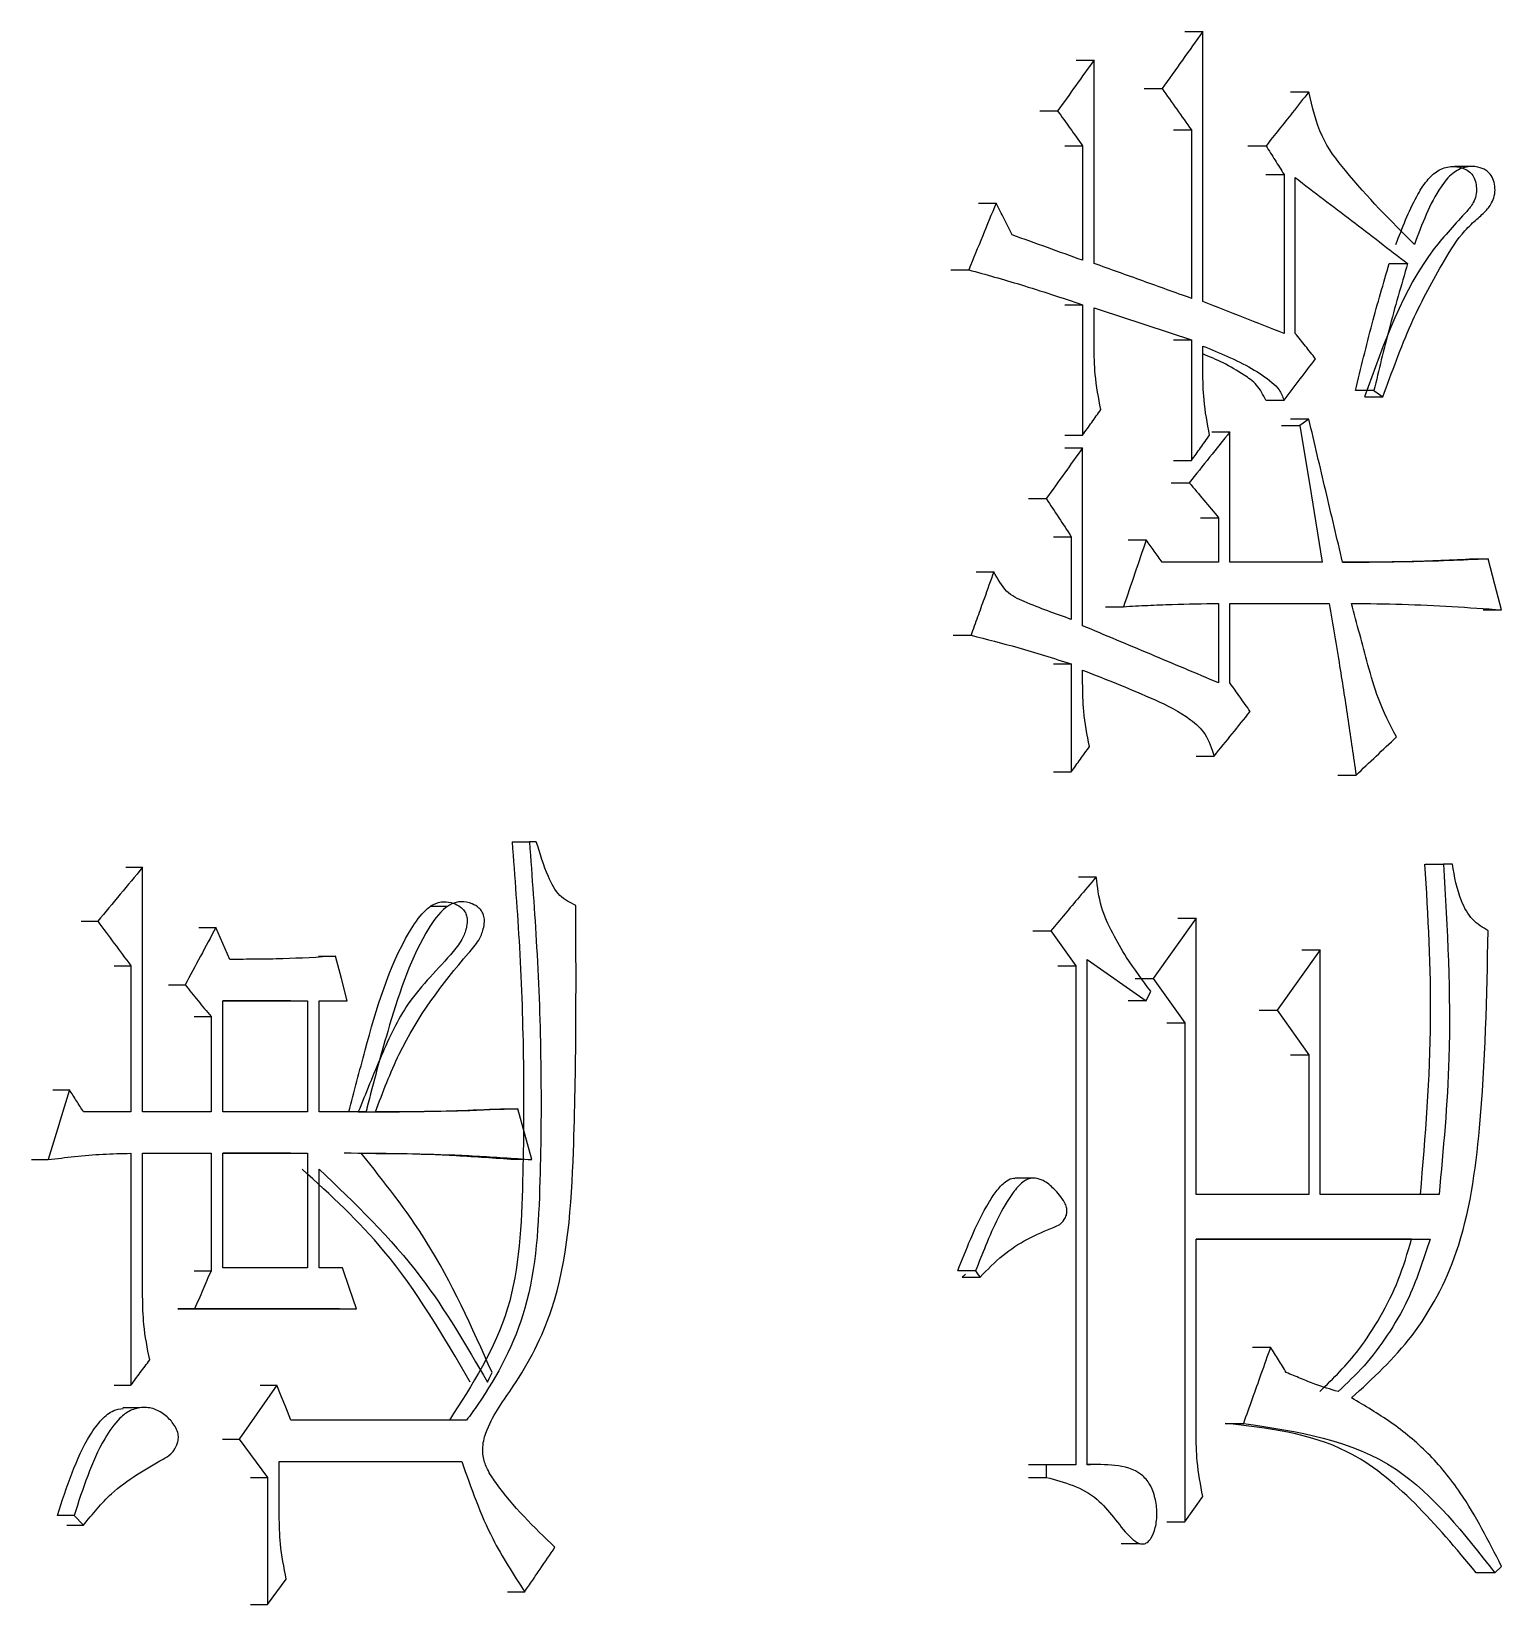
# Model space of a CAD drawing. Header units: millimetres. Extents: x 2404 to 4548, y 1024 to 2541.
# Drawn here: x 3313.86 to 3318.86, y 1245.44 to 1250.8 of the extents above; entities that cross this region are included whole.
import ezdxf

# ---------------------------------------------------------------- set-up
doc = ezdxf.new("R2010")
doc.units = ezdxf.units.MM

msp = doc.modelspace()

# ---------------------------------------------------------------- linework, layer by layer
at = {"color": 7, "linetype": 'Continuous', "lineweight": 25}
for p, q in [((3317.7848, 1250.7975), (3317.8462, 1250.7975)), ((3317.8462, 1249.878), (3317.8462, 1250.7975)), ((3317.4149, 1250.7001), (3317.4759, 1250.7001)), ((3317.4759, 1250.0078), (3317.4759, 1250.7001)), ((3317.6463, 1250.6028), (3317.7076, 1250.6028)), ((3318.1453, 1250.592), (3318.2072, 1250.592)), ((3317.2912, 1250.527), (3317.352, 1250.527)), ((3317.7463, 1250.4621), (3317.8077, 1250.4621)), ((3317.8077, 1250.4621), (3317.8077, 1249.8888)), ((3317.3763, 1250.408), (3317.4372, 1250.408)), ((3317.4372, 1250.408), (3317.4372, 1250.0186)), ((3317.9997, 1250.408), (3318.0615, 1250.408)), ((3318.061, 1250.3107), (3318.1229, 1250.3107)), ((3318.1229, 1250.3107), (3318.1229, 1249.7698)), ((3318.1612, 1249.7698), (3318.1612, 1250.2999)), ((3318.7664, 1250.3375), (3318.7033, 1250.3375)), ((3317.0821, 1250.2133), (3317.1426, 1250.2133)), ((3316.9889, 1249.9862), (3317.0493, 1249.9862)), ((3318.4811, 1250.0078), (3318.5435, 1250.0078)), ((3317.4372, 1249.8672), (3317.4372, 1249.4237)), ((3317.4759, 1249.7265), (3317.4759, 1249.8564)), ((3317.7463, 1249.7482), (3317.8077, 1249.7482)), ((3317.8077, 1249.7482), (3317.8077, 1249.3371)), ((3317.8462, 1249.64), (3317.8462, 1249.7266)), ((3318.429, 1249.5751), (3318.3668, 1249.5751)), ((3318.429, 1249.5751), (3318.4596, 1249.5535)), ((3318.0607, 1249.5426), (3318.1228, 1249.5426)), ((3318.1146, 1249.4561), (3318.1765, 1249.4561)), ((3318.2072, 1249.4778), (3318.1452, 1249.4778)), ((3318.2072, 1249.4778), (3318.1765, 1249.4561)), ((3317.877, 1249.4345), (3317.9386, 1249.4345)), ((3317.9386, 1248.991), (3317.9386, 1249.4345)), ((3317.3763, 1249.3804), (3317.4372, 1249.3804)), ((3317.4372, 1248.7746), (3317.4372, 1249.3804)), ((3317.7463, 1249.3371), (3317.8077, 1249.3371)), ((3317.7387, 1249.2614), (3317.8, 1249.2614)), ((3317.2525, 1249.2073), (3317.3133, 1249.2073)), ((3317.8386, 1249.1424), (3317.9001, 1249.1424)), ((3317.9001, 1249.1424), (3317.9001, 1248.991)), ((3317.3376, 1249.0775), (3317.3985, 1249.0775)), ((3317.3985, 1249.0775), (3317.3985, 1248.7962)), ((3317.5924, 1249.0667), (3317.6536, 1249.0667)), ((3317.0744, 1248.9586), (3317.1348, 1248.9586)), ((3317.9001, 1248.991), (3317.7076, 1248.991)), ((3318.2531, 1248.991), (3317.9386, 1248.991)), ((3318.7546, 1249.0018), (3318.8176, 1249.0018)), ((3317.5153, 1248.8395), (3317.5764, 1248.8395)), ((3317.9001, 1248.8504), (3317.9001, 1248.5799)), ((3317.9386, 1248.8504), (3318.2761, 1248.8504)), ((3317.9386, 1248.5799), (3317.9386, 1248.8504)), ((3318.2141, 1248.8504), (3318.2761, 1248.8504)), ((3318.8003, 1248.8287), (3318.8632, 1248.8287)), ((3316.9967, 1248.7422), (3317.0571, 1248.7422)), ((3317.3376, 1248.6448), (3317.3985, 1248.6448)), ((3317.3985, 1248.6448), (3317.3985, 1248.277)), ((3317.4372, 1248.5799), (3317.4372, 1248.6232)), ((3317.8232, 1248.3311), (3317.8847, 1248.3311)), ((3317.3376, 1248.277), (3317.3985, 1248.277)), ((3318.3057, 1248.2662), (3318.3679, 1248.2662)), ((3315.4951, 1248.039), (3315.5536, 1248.039)), ((3315.5773, 1248.039), (3315.5536, 1248.039)), ((3314.1803, 1247.9525), (3314.2371, 1247.9525)), ((3314.2371, 1247.1196), (3314.2371, 1247.9525)), ((3318.6029, 1247.9633), (3318.6655, 1247.9633)), ((3318.6959, 1247.9633), (3318.6655, 1247.9633)), ((3317.4227, 1247.9201), (3317.4836, 1247.9201)), ((3315.2742, 1247.8186), (3315.2157, 1247.8186)), ((3314.0276, 1247.7686), (3314.0843, 1247.7686)), ((3314.4288, 1247.747), (3314.486, 1247.747)), ((3317.268, 1247.7362), (3317.3288, 1247.7362)), ((3317.3288, 1247.7362), (3317.414, 1247.6172)), ((3317.8232, 1247.7794), (3317.6767, 1247.5739)), ((3317.7617, 1247.7794), (3317.8232, 1247.7794)), ((3317.8232, 1246.8383), (3317.8232, 1247.7794)), ((3314.8361, 1247.6496), (3314.8938, 1247.6496)), ((3317.4527, 1247.6388), (3317.6536, 1247.4982)), ((3317.4527, 1245.9188), (3317.4527, 1247.6388)), ((3318.2455, 1247.6713), (3318.0999, 1247.4657)), ((3318.1835, 1247.6713), (3318.2455, 1247.6713)), ((3318.2455, 1246.8383), (3318.2455, 1247.6713)), ((3314.1969, 1247.6172), (3314.1969, 1247.1196)), ((3317.3531, 1247.6172), (3317.414, 1247.6172)), ((3317.414, 1247.6172), (3317.414, 1245.9189)), ((3317.6155, 1247.5739), (3317.6767, 1247.5739)), ((3317.6767, 1247.5739), (3317.7846, 1247.4225)), ((3314.3246, 1247.5523), (3314.3817, 1247.5523)), ((3317.6536, 1247.4982), (3317.669, 1247.5306)), ((3314.51, 1247.1196), (3314.51, 1247.4982)), ((3314.51, 1247.4982), (3314.798, 1247.4982)), ((3314.7402, 1247.4982), (3314.51, 1247.4982)), ((3314.7405, 1247.4982), (3314.798, 1247.4982)), ((3314.798, 1247.4982), (3314.798, 1247.1196)), ((3314.8379, 1247.4982), (3314.9337, 1247.4982)), ((3314.8379, 1247.1196), (3314.8379, 1247.4982)), ((3314.876, 1247.4982), (3314.9337, 1247.4982)), ((3317.6536, 1247.4982), (3317.5924, 1247.4982)), ((3318.0381, 1247.4657), (3318.0999, 1247.4657)), ((3318.0999, 1247.4657), (3318.2072, 1247.3143)), ((3314.4128, 1247.4441), (3314.4699, 1247.4441)), ((3314.4699, 1247.4441), (3314.4699, 1247.1196)), ((3317.7233, 1247.4225), (3317.7846, 1247.4225)), ((3317.7846, 1247.4225), (3317.7846, 1245.7242)), ((3318.1452, 1247.3143), (3318.2072, 1247.3143)), ((3318.2072, 1247.3143), (3318.2072, 1246.8383)), ((3313.9311, 1247.1953), (3313.9876, 1247.1953)), ((3314.1969, 1247.1196), (3314.036, 1247.1196)), ((3314.4699, 1247.1196), (3314.2371, 1247.1196)), ((3314.798, 1247.1196), (3314.51, 1247.1196)), ((3314.9975, 1247.1196), (3314.8379, 1247.1196)), ((3315.4555, 1247.1304), (3315.514, 1247.1304)), ((3314.1969, 1246.9789), (3314.1969, 1246.1893)), ((3314.2371, 1246.9789), (3314.4699, 1246.9789)), ((3314.2371, 1246.4921), (3314.2371, 1246.9789)), ((3314.4128, 1246.9789), (3314.4699, 1246.9789)), ((3314.4699, 1246.9789), (3314.4699, 1246.5787)), ((3314.51, 1246.5895), (3314.51, 1246.9789)), ((3314.51, 1246.9789), (3314.798, 1246.9789)), ((3314.7402, 1246.9789), (3314.51, 1246.9789)), ((3314.7405, 1246.9789), (3314.798, 1246.9789)), ((3314.798, 1246.9789), (3314.798, 1246.5895)), ((3313.8586, 1246.9573), (3313.9151, 1246.9573)), ((3314.8379, 1246.5895), (3314.8379, 1246.9247)), ((3315.5297, 1246.9573), (3315.503, 1246.9573)), ((3317.2681, 1246.8942), (3317.2071, 1246.8942)), ((3318.2072, 1246.8383), (3317.8232, 1246.8383)), ((3318.6503, 1246.8383), (3318.2455, 1246.8383)), ((3317.8232, 1246.027), (3317.8232, 1246.6869)), ((3317.8232, 1246.6869), (3318.6198, 1246.6869)), ((3318.557, 1246.6869), (3317.8232, 1246.6869)), ((3318.5572, 1246.6869), (3318.6198, 1246.6869)), ((3314.798, 1246.5895), (3314.51, 1246.5895)), ((3314.9178, 1246.5895), (3314.8379, 1246.5895)), ((3317.0384, 1246.5679), (3317.0273, 1246.5572)), ((3314.9075, 1246.4489), (3314.3565, 1246.4489)), ((3314.3567, 1246.4489), (3314.4138, 1246.4489)), ((3314.4138, 1246.4489), (3314.9656, 1246.4489)), ((3314.9078, 1246.4489), (3314.9656, 1246.4489)), ((3318.0151, 1246.3191), (3318.0768, 1246.3191)), ((3314.1401, 1246.1893), (3314.1969, 1246.1893)), ((3314.6941, 1246.1893), (3314.5661, 1246.0054)), ((3314.6367, 1246.1893), (3314.6941, 1246.1893)), ((3314.2275, 1246.1126), (3314.1702, 1246.1126)), ((3315.3396, 1246.0703), (3314.7421, 1246.0703)), ((3317.9227, 1246.0594), (3317.9847, 1246.0594)), ((3314.5088, 1246.0054), (3314.5661, 1246.0054)), ((3314.5661, 1246.0054), (3314.6621, 1245.8756)), ((3314.7021, 1245.9297), (3315.3236, 1245.9297)), ((3314.7021, 1245.7458), (3314.7021, 1245.9297)), ((3314.7021, 1245.9297), (3315.2651, 1245.9297)), ((3315.2651, 1245.9297), (3315.3236, 1245.9297)), ((3317.3133, 1245.9189), (3317.2525, 1245.9189)), ((3317.3133, 1245.9189), (3317.3133, 1245.8756)), ((3317.414, 1245.9189), (3317.3133, 1245.9189)), ((3317.4872, 1245.92), (3317.4527, 1245.92)), ((3314.6047, 1245.8756), (3314.6621, 1245.8756)), ((3314.6621, 1245.8756), (3314.6621, 1245.4429)), ((3317.2525, 1245.8756), (3317.3133, 1245.8756)), ((3317.7846, 1245.7242), (3317.8463, 1245.8107)), ((3314.0037, 1245.7458), (3313.9472, 1245.7458)), ((3314.0037, 1245.7458), (3314.036, 1245.7133)), ((3313.9792, 1245.7133), (3314.036, 1245.7133)), ((3317.7233, 1245.7241), (3317.7846, 1245.7242)), ((3317.5688, 1245.6512), (3317.6304, 1245.6512)), ((3318.8404, 1245.5511), (3318.7773, 1245.5511)), ((3318.8404, 1245.5511), (3318.8632, 1245.5727)), ((3314.6621, 1245.4429), (3314.7261, 1245.5294)), ((3315.4793, 1245.4862), (3315.5377, 1245.4862))]:
    msp.add_line(p, q, dxfattribs=at)
at = {"color": 7, "linetype": 'Continuous', "lineweight": 25, "flags": 128}
for points in [[(3317.3763, 1249.8672), (3317.3934, 1249.8672), (3317.4108, 1249.8672), (3317.4372, 1249.8672)], [(3318.3973, 1249.5535), (3318.4127, 1249.5535), (3318.4283, 1249.5535), (3318.444, 1249.5535), (3318.4596, 1249.5535)], [(3318.1765, 1249.4561), (3318.2149, 1249.2236), (3318.2531, 1248.991)], [(3317.3763, 1249.4237), (3317.3914, 1249.4237), (3317.4069, 1249.4237), (3317.4372, 1249.4237)], [(3318.8632, 1248.8287), (3318.8404, 1248.9153), (3318.8176, 1249.0018)], [(3314.534, 1247.6388), (3314.51, 1247.6929), (3314.486, 1247.747)], [(3314.9337, 1247.4982), (3314.9138, 1247.5739), (3314.8938, 1247.6496)], [(3314.1401, 1247.6172), (3314.1684, 1247.6172), (3314.1969, 1247.6172)], [(3315.5615, 1246.9573), (3315.5377, 1247.0438), (3315.514, 1247.1304)], [(3314.4128, 1246.5787), (3314.4269, 1246.5787), (3314.4412, 1246.5787), (3314.4699, 1246.5787)], [(3314.9656, 1246.4489), (3314.9417, 1246.5192), (3314.9178, 1246.5895)], [(3317.0726, 1246.5787), (3317.0513, 1246.5787), (3317.0316, 1246.5787), (3317.0122, 1246.5787)], [(3317.0273, 1246.5571), (3317.0486, 1246.5571), (3317.0684, 1246.5571), (3317.0881, 1246.5572)], [(3317.0726, 1246.5787), (3317.0773, 1246.5722), (3317.082, 1246.5657), (3317.0881, 1246.5572)], [(3315.4109, 1246.2001), (3315.4188, 1246.2163), (3315.4267, 1246.2325)], [(3314.7421, 1246.0703), (3314.724, 1246.1151), (3314.7091, 1246.1522), (3314.6941, 1246.1893)], [(3314.6047, 1245.4429), (3314.6189, 1245.4429), (3314.6333, 1245.4429), (3314.6621, 1245.4429)]]:
    msp.add_lwpolyline(points, dxfattribs=at)
at = {"color": 7, "linetype": 'Continuous', "lineweight": 25}
for points, knots in [([(3317.8462, 1250.7975), (3317.8231, 1250.765), (3317.7769, 1250.7001), (3317.7307, 1250.6352), (3317.7076, 1250.6028)], [0, 0, 0, 0, 0.5, 1, 1, 1, 1]), ([(3317.4759, 1250.7001), (3317.4552, 1250.6713), (3317.414, 1250.6136), (3317.3727, 1250.5559), (3317.352, 1250.527)], [0, 0, 0, 0, 0.5, 1, 1, 1, 1]), ([(3317.7076, 1250.6028), (3317.7243, 1250.5793), (3317.7577, 1250.5324), (3317.7911, 1250.4856), (3317.8077, 1250.4621)], [0, 0, 0, 0, 0.499999, 1, 1, 1, 1]), ([(3318.2072, 1250.592), (3318.1885, 1250.5683), (3318.1548, 1250.5258), (3318.1063, 1250.4645), (3318.0764, 1250.4269), (3318.0615, 1250.408)], [0, 0, 0, 0, 0.386049, 0.693024, 1, 1, 1, 1]), ([(3318.5664, 1250.0727), (3318.4865, 1250.1528), (3318.3747, 1250.2647), (3318.2427, 1250.4371), (3318.2192, 1250.5399), (3318.2072, 1250.592)], [0, 0, 0, 0, 0.5534418, 0.7739919, 1, 1, 1, 1]), ([(3317.352, 1250.527), (3317.3662, 1250.5072), (3317.3946, 1250.4675), (3317.423, 1250.4279), (3317.4372, 1250.408)], [0, 0, 0, 0, 0.499998, 1, 1, 1, 1]), ([(3318.0615, 1250.408), (3318.0717, 1250.3918), (3318.0922, 1250.3594), (3318.1126, 1250.3269), (3318.1229, 1250.3107)], [0, 0, 0, 0, 0.5, 1, 1, 1, 1]), ([(3318.1612, 1250.2999), (3318.2251, 1250.2512), (3318.3527, 1250.1538), (3318.4799, 1250.0565), (3318.5435, 1250.0078)], [0, 0, 0, 0, 0.5, 1, 1, 1, 1]), ([(3318.5037, 1250.0727), (3318.5252, 1250.1286), (3318.5549, 1250.2056), (3318.6058, 1250.2886), (3318.6455, 1250.3268), (3318.6891, 1250.3401), (3318.7254, 1250.3362), (3318.7506, 1250.3238), (3318.7658, 1250.3079), (3318.7749, 1250.2875), (3318.7787, 1250.2638), (3318.7768, 1250.2384), (3318.7661, 1250.2096), (3318.7155, 1250.1515), (3318.5487, 1249.9797), (3318.4623, 1249.7369), (3318.397, 1249.5535)], [0, 0, 0, 0, 0.133375, 0.183984, 0.225671, 0.267689, 0.304898, 0.324823, 0.34135, 0.357907, 0.374433, 0.39274, 0.411726, 0.44145, 0.578087, 1, 1, 1, 1]), ([(3318.4596, 1249.5535), (3318.4897, 1249.6374), (3318.5463, 1249.7953), (3318.6426, 1249.976), (3318.7143, 1250.0945), (3318.7668, 1250.1491), (3318.8035, 1250.179), (3318.8281, 1250.2078), (3318.8398, 1250.2374), (3318.842, 1250.2645), (3318.8373, 1250.2906), (3318.8262, 1250.3118), (3318.8076, 1250.3281), (3318.778, 1250.3387), (3318.738, 1250.3384), (3318.6926, 1250.3158), (3318.6261, 1250.2317), (3318.5924, 1250.1418), (3318.5664, 1250.0727)], [0, 0, 0, 0, 0.197358, 0.371625, 0.468384, 0.517135, 0.556849, 0.588366, 0.607485, 0.626642, 0.645535, 0.663735, 0.679959, 0.706516, 0.74747, 0.788159, 0.837188, 1, 1, 1, 1]), ([(3317.1426, 1250.2133), (3317.127, 1250.1755), (3317.096, 1250.0997), (3317.0649, 1250.024), (3317.0493, 1249.9862)], [0, 0, 0, 0, 0.499999, 1, 1, 1, 1]), ([(3317.1969, 1250.1052), (3317.1879, 1250.1232), (3317.1697, 1250.1592), (3317.1516, 1250.1953), (3317.1426, 1250.2133)], [0, 0, 0, 0, 0.499998, 1, 1, 1, 1]), ([(3317.4372, 1250.0186), (3317.3972, 1250.033), (3317.3172, 1250.0619), (3317.237, 1250.0907), (3317.1969, 1250.1052)], [0, 0, 0, 0, 0.499999, 1, 1, 1, 1]), ([(3317.0493, 1249.9862), (3317.1082, 1249.9698), (3317.2027, 1249.9436), (3317.3316, 1249.9023), (3317.402, 1249.8789), (3317.4372, 1249.8672)], [0, 0, 0, 0, 0.452168, 0.726066, 1, 1, 1, 1]), ([(3317.8077, 1249.8888), (3317.7525, 1249.9086), (3317.6421, 1249.9483), (3317.5313, 1249.988), (3317.4759, 1250.0078)], [0, 0, 0, 0, 0.5, 1, 1, 1, 1]), ([(3318.3665, 1249.5751), (3318.3845, 1249.6512), (3318.4108, 1249.7622), (3318.4511, 1249.9055), (3318.4709, 1249.9737), (3318.4808, 1250.0078)], [0, 0, 0, 0, 0.52212, 0.761035, 1, 1, 1, 1]), ([(3318.5435, 1250.0078), (3318.5327, 1249.9706), (3318.511, 1249.8961), (3318.4709, 1249.7526), (3318.4455, 1249.6448), (3318.429, 1249.5751)], [0, 0, 0, 0, 0.260983, 0.521979, 1, 1, 1, 1]), ([(3318.1229, 1249.7698), (3318.0768, 1249.7879), (3317.9847, 1249.8239), (3317.8924, 1249.86), (3317.8462, 1249.878)], [0, 0, 0, 0, 0.5000003, 1, 1, 1, 1]), ([(3317.4759, 1249.8564), (3317.5313, 1249.8383), (3317.6421, 1249.8023), (3317.7525, 1249.7662), (3317.8077, 1249.7482)], [0, 0, 0, 0, 0.5, 1, 1, 1, 1]), ([(3318.2302, 1249.6833), (3318.2187, 1249.6977), (3318.1957, 1249.7266), (3318.1727, 1249.7554), (3318.1612, 1249.7698)], [0, 0, 0, 0, 0.500001, 1, 1, 1, 1]), ([(3317.4991, 1249.5102), (3317.4914, 1249.55), (3317.4776, 1249.6211), (3317.4764, 1249.6943), (3317.4759, 1249.7265)], [0, 0, 0, 0, 0.558835, 1, 1, 1, 1]), ([(3317.8462, 1249.7266), (3317.9027, 1249.7037), (3317.9842, 1249.6707), (3318.0687, 1249.615), (3318.1082, 1249.5795), (3318.1179, 1249.555), (3318.1228, 1249.5426)], [0, 0, 0, 0, 0.554179, 0.800397, 0.899211, 1, 1, 1, 1]), ([(3318.0607, 1249.5426), (3318.0512, 1249.5611), (3318.0323, 1249.5977), (3317.9781, 1249.6337), (3317.9179, 1249.6705), (3317.8696, 1249.6901), (3317.8462, 1249.6996)], [0, 0, 0, 0, 0.202373, 0.400807, 0.70993, 1, 1, 1, 1]), ([(3318.1228, 1249.5426), (3318.132, 1249.5547), (3318.1505, 1249.5788), (3318.1862, 1249.6257), (3318.2128, 1249.6605), (3318.2302, 1249.6833)], [0, 0, 0, 0, 0.257094, 0.514188, 1, 1, 1, 1]), ([(3317.8693, 1249.4237), (3317.8617, 1249.4634), (3317.848, 1249.5346), (3317.8468, 1249.6077), (3317.8462, 1249.64)], [0, 0, 0, 0, 0.558835, 1, 1, 1, 1]), ([(3317.4372, 1249.4237), (3317.4475, 1249.4381), (3317.4681, 1249.4669), (3317.4888, 1249.4958), (3317.4991, 1249.5102)], [0, 0, 0, 0, 0.5, 1, 1, 1, 1]), ([(3318.322, 1248.991), (3318.3029, 1249.0721), (3318.2646, 1249.2344), (3318.2263, 1249.3966), (3318.2072, 1249.4778)], [0, 0, 0, 0, 0.5, 1, 1, 1, 1]), ([(3317.9386, 1249.4345), (3317.9155, 1249.4056), (3317.8694, 1249.3479), (3317.8231, 1249.2903), (3317.8, 1249.2614)], [0, 0, 0, 0, 0.5, 1, 1, 1, 1]), ([(3317.8077, 1249.3371), (3317.818, 1249.3516), (3317.8385, 1249.3804), (3317.8591, 1249.4092), (3317.8693, 1249.4237)], [0, 0, 0, 0, 0.5, 1, 1, 1, 1]), ([(3317.4372, 1249.3804), (3317.4165, 1249.3516), (3317.3753, 1249.2939), (3317.3339, 1249.2362), (3317.3133, 1249.2073)], [0, 0, 0, 0, 0.5, 1, 1, 1, 1]), ([(3317.8, 1249.2614), (3317.8167, 1249.2416), (3317.8501, 1249.2019), (3317.8834, 1249.1623), (3317.9001, 1249.1424)], [0, 0, 0, 0, 0.499998, 1, 1, 1, 1]), ([(3317.3133, 1249.2073), (3317.3275, 1249.1857), (3317.3559, 1249.1424), (3317.3843, 1249.0991), (3317.3985, 1249.0775)], [0, 0, 0, 0, 0.4999982, 1, 1, 1, 1]), ([(3317.6536, 1249.0667), (3317.6407, 1249.0288), (3317.615, 1248.9531), (3317.5892, 1248.8774), (3317.5764, 1248.8395)], [0, 0, 0, 0, 0.499999, 1, 1, 1, 1]), ([(3317.7076, 1248.991), (3317.6986, 1249.0036), (3317.6806, 1249.0288), (3317.6626, 1249.0541), (3317.6536, 1249.0667)], [0, 0, 0, 0, 0.5000006, 1, 1, 1, 1]), ([(3317.1348, 1248.9586), (3317.1238, 1248.9279), (3317.1053, 1248.8765), (3317.0794, 1248.8044), (3317.0645, 1248.7629), (3317.0571, 1248.7422)], [0, 0, 0, 0, 0.425233, 0.712616, 1, 1, 1, 1]), ([(3317.3985, 1248.7962), (3317.3454, 1248.815), (3317.2712, 1248.8412), (3317.1736, 1248.8861), (3317.1479, 1248.9342), (3317.1349, 1248.9586)], [0, 0, 0, 0, 0.554938, 0.774738, 1, 1, 1, 1]), ([(3318.8176, 1249.0018), (3318.7276, 1248.9978), (3318.6352, 1248.9937), (3318.5402, 1248.9922), (3318.5332, 1248.9921), (3318.5262, 1248.992), (3318.5192, 1248.9919), (3318.5121, 1248.9919), (3318.5051, 1248.9918), (3318.4981, 1248.9917), (3318.491, 1248.9916), (3318.4816, 1248.9915), (3318.4723, 1248.9915), (3318.4629, 1248.9914), (3318.4559, 1248.9914), (3318.4488, 1248.9913), (3318.4418, 1248.9913), (3318.4347, 1248.9912), (3318.4277, 1248.9912), (3318.4207, 1248.9912), (3318.4113, 1248.9911), (3318.4019, 1248.9911), (3318.3925, 1248.9911), (3318.3855, 1248.9911), (3318.3784, 1248.9911), (3318.3714, 1248.991), (3318.3643, 1248.991), (3318.3573, 1248.991), (3318.3502, 1248.991), (3318.3432, 1248.991), (3318.3338, 1248.991), (3318.3267, 1248.991), (3318.322, 1248.991)], [0, 0, 0, 0, 0.54643, 0.560604, 0.574777, 0.588951, 0.603124, 0.617298, 0.631471, 0.645645, 0.659818, 0.673992, 0.702339, 0.716512, 0.730686, 0.744859, 0.759033, 0.773206, 0.78738, 0.801553, 0.815726, 0.844073, 0.858247, 0.87242, 0.886594, 0.900767, 0.914941, 0.929114, 0.943288, 0.957461, 0.971635, 1, 1, 1, 1]), ([(3318.322, 1248.9912), (3318.3465, 1248.9912), (3318.4162, 1248.9913), (3318.5605, 1248.9931), (3318.6801, 1248.9985), (3318.7546, 1249.0018)], [0, 0, 0, 0, 0.169125, 0.482016, 1, 1, 1, 1]), ([(3317.5764, 1248.8395), (3317.6039, 1248.8411), (3317.6589, 1248.8443), (3317.7669, 1248.8487), (3317.8472, 1248.8497), (3317.9001, 1248.8504)], [0, 0, 0, 0, 0.254777, 0.5095604, 1, 1, 1, 1]), ([(3318.2761, 1248.8504), (3318.2883, 1248.7793), (3318.311, 1248.6467), (3318.3412, 1248.4519), (3318.359, 1248.3281), (3318.3679, 1248.2662)], [0, 0, 0, 0, 0.366425, 0.683185, 1, 1, 1, 1]), ([(3318.3526, 1248.8504), (3318.4102, 1248.8499), (3318.5244, 1248.8489), (3318.6946, 1248.8406), (3318.807, 1248.8327), (3318.8632, 1248.8287)], [0, 0, 0, 0, 0.337206, 0.668546, 1, 1, 1, 1]), ([(3318.5052, 1248.3959), (3318.4832, 1248.4386), (3318.4435, 1248.5158), (3318.3997, 1248.6724), (3318.371, 1248.7808), (3318.3526, 1248.8504)], [0, 0, 0, 0, 0.308167, 0.555958, 1, 1, 1, 1]), ([(3317.9001, 1248.5799), (3317.8231, 1248.6124), (3317.6692, 1248.6773), (3317.5145, 1248.7422), (3317.4372, 1248.7746)], [0, 0, 0, 0, 0.5, 1, 1, 1, 1]), ([(3317.0571, 1248.7422), (3317.1104, 1248.7287), (3317.1943, 1248.7075), (3317.3078, 1248.6734), (3317.3682, 1248.6543), (3317.3985, 1248.6448)], [0, 0, 0, 0, 0.465077, 0.732515, 1, 1, 1, 1]), ([(3317.4372, 1248.6232), (3317.5192, 1248.5912), (3317.6441, 1248.5425), (3317.7852, 1248.4744), (3317.8594, 1248.4086), (3317.8762, 1248.3572), (3317.8847, 1248.3311)], [0, 0, 0, 0, 0.493627, 0.751972, 0.874128, 1, 1, 1, 1]), ([(3317.4604, 1248.3636), (3317.4527, 1248.4033), (3317.4389, 1248.4745), (3317.4377, 1248.5476), (3317.4372, 1248.5799)], [0, 0, 0, 0, 0.558835, 1, 1, 1, 1]), ([(3318.0077, 1248.4826), (3317.9962, 1248.4988), (3317.9732, 1248.5312), (3317.9501, 1248.5637), (3317.9386, 1248.5799)], [0, 0, 0, 0, 0.500002, 1, 1, 1, 1]), ([(3317.8847, 1248.3311), (3317.9052, 1248.3563), (3317.9463, 1248.4068), (3317.9872, 1248.4573), (3318.0077, 1248.4826)], [0, 0, 0, 0, 0.5, 1, 1, 1, 1]), ([(3318.3679, 1248.2662), (3318.3908, 1248.2878), (3318.4366, 1248.331), (3318.4823, 1248.3742), (3318.5052, 1248.3959)], [0, 0, 0, 0, 0.5, 1, 1, 1, 1]), ([(3317.3985, 1248.277), (3317.4088, 1248.2915), (3317.4294, 1248.3203), (3317.4501, 1248.3491), (3317.4604, 1248.3636)], [0, 0, 0, 0, 0.5, 1, 1, 1, 1]), ([(3315.4948, 1248.039), (3315.5038, 1247.9193), (3315.533, 1247.5354), (3315.5392, 1247.0104), (3315.513, 1246.4301), (3315.3593, 1246.1913), (3315.2812, 1246.0701)], [0, 0, 0, 0, 0.176057, 0.564128, 0.778612, 1, 1, 1, 1]), ([(3315.5536, 1248.039), (3315.5626, 1247.9193), (3315.5917, 1247.5357), (3315.5992, 1247.0081), (3315.5709, 1246.4588), (3315.4344, 1246.2007), (3315.3526, 1246.0879), (3315.3397, 1246.0701)], [0, 0, 0, 0, 0.1759592, 0.5638001, 0.7780246, 0.9650465, 1, 1, 1, 1]), ([(3315.7118, 1247.8227), (3315.6923, 1247.832), (3315.6521, 1247.8511), (3315.6092, 1247.9346), (3315.5895, 1247.9992), (3315.5773, 1248.039)], [0, 0, 0, 0, 0.266463, 0.547608, 1, 1, 1, 1]), ([(3314.2371, 1247.9525), (3314.2117, 1247.9218), (3314.1608, 1247.8605), (3314.1098, 1247.7992), (3314.0843, 1247.7686)], [0, 0, 0, 0, 0.5, 1, 1, 1, 1]), ([(3318.5874, 1246.8383), (3318.6038, 1247.0367), (3318.6347, 1247.4112), (3318.6129, 1247.7867), (3318.6026, 1247.9633)], [0, 0, 0, 0, 0.529593, 1, 1, 1, 1]), ([(3318.6655, 1247.9633), (3318.6782, 1247.7428), (3318.6998, 1247.3669), (3318.6648, 1246.993), (3318.6503, 1246.8383)], [0, 0, 0, 0, 0.586461, 1, 1, 1, 1]), ([(3318.8176, 1247.7362), (3318.7991, 1247.7473), (3318.7614, 1247.77), (3318.7154, 1247.8511), (3318.7034, 1247.9204), (3318.6959, 1247.9633)], [0, 0, 0, 0, 0.268929, 0.548046, 1, 1, 1, 1]), ([(3317.4836, 1247.9201), (3317.4642, 1247.897), (3317.4287, 1247.8549), (3317.3771, 1247.7936), (3317.3449, 1247.7553), (3317.3288, 1247.7362)], [0, 0, 0, 0, 0.375947, 0.687973, 1, 1, 1, 1]), ([(3317.669, 1247.5306), (3317.6408, 1247.5682), (3317.5941, 1247.6303), (3317.5384, 1247.7269), (3317.496, 1247.8165), (3317.4878, 1247.8854), (3317.4836, 1247.9201)], [0, 0, 0, 0, 0.3348362, 0.5537451, 0.7753729, 1, 1, 1, 1]), ([(3314.9394, 1247.1196), (3314.9575, 1247.1895), (3315.012, 1247.4), (3315.0832, 1247.6426), (3315.1844, 1247.7936), (3315.226, 1247.8285), (3315.2611, 1247.8376), (3315.293, 1247.832), (3315.3166, 1247.8205), (3315.3317, 1247.8061), (3315.3395, 1247.7912), (3315.3429, 1247.7726), (3315.3403, 1247.7453), (3315.3261, 1247.7057), (3315.2575, 1247.6177), (3315.1399, 1247.511), (3315.0476, 1247.3094), (3314.9968, 1247.1831), (3314.9712, 1247.1196)], [0, 0, 0, 0, 0.123802, 0.372539, 0.424822, 0.44993, 0.475305, 0.497162, 0.516131, 0.527231, 0.536277, 0.545322, 0.558814, 0.581819, 0.616602, 0.762394, 0.880401, 1, 1, 1, 1]), ([(3315.0294, 1247.1196), (3315.0548, 1247.1865), (3315.1319, 1247.3898), (3315.2685, 1247.5722), (3315.3801, 1247.6975), (3315.3963, 1247.7366), (3315.4013, 1247.7648), (3315.4, 1247.7848), (3315.3935, 1247.8015), (3315.3799, 1247.8171), (3315.3552, 1247.8313), (3315.3228, 1247.8378), (3315.2885, 1247.8298), (3315.2444, 1247.7973), (3315.154, 1247.6609), (3315.0777, 1247.4244), (3315.0215, 1247.216), (3314.9986, 1247.1239), (3314.9975, 1247.1196)], [0, 0, 0, 0, 0.124011, 0.376469, 0.411268, 0.435219, 0.449017, 0.459493, 0.468415, 0.479424, 0.497392, 0.52431, 0.5464, 0.568413, 0.629489, 0.83774, 0.992414, 1, 1, 1, 1]), ([(3315.6406, 1245.6376), (3315.5695, 1245.7064), (3315.4862, 1245.7868), (3315.4115, 1245.8986), (3315.3944, 1245.9429), (3315.3937, 1245.9913), (3315.4221, 1246.0801), (3315.5246, 1246.2133), (3315.6786, 1246.5092), (3315.7146, 1247.0874), (3315.7128, 1247.5453), (3315.7118, 1247.8227)], [0, 0, 0, 0, 0.138481, 0.162101, 0.180201, 0.198515, 0.22064, 0.297298, 0.425038, 0.651637, 1, 1, 1, 1]), ([(3314.0843, 1247.7686), (3314.1031, 1247.7434), (3314.1406, 1247.6929), (3314.1782, 1247.6424), (3314.1969, 1247.6172)], [0, 0, 0, 0, 0.499999, 1, 1, 1, 1]), ([(3314.486, 1247.747), (3314.4686, 1247.7145), (3314.4338, 1247.6496), (3314.3991, 1247.5847), (3314.3817, 1247.5523)], [0, 0, 0, 0, 0.499999, 1, 1, 1, 1]), ([(3318.3526, 1246.1461), (3318.4247, 1246.2121), (3318.5697, 1246.3449), (3318.7388, 1246.6602), (3318.8059, 1247.1442), (3318.8132, 1247.5123), (3318.8176, 1247.7362)], [0, 0, 0, 0, 0.1896226, 0.3813011, 0.6238123, 1, 1, 1, 1]), ([(3314.8938, 1247.6496), (3314.8339, 1247.6462), (3314.7441, 1247.641), (3314.6241, 1247.6393), (3314.5641, 1247.639), (3314.534, 1247.6388)], [0, 0, 0, 0, 0.500395, 0.750186, 1, 1, 1, 1]), ([(3314.3817, 1247.5523), (3314.3964, 1247.5342), (3314.4258, 1247.4982), (3314.4552, 1247.4621), (3314.4699, 1247.4441)], [0, 0, 0, 0, 0.499998, 1, 1, 1, 1]), ([(3313.9876, 1247.1953), (3313.9755, 1247.1556), (3313.9514, 1247.0763), (3313.9272, 1246.997), (3313.9151, 1246.9573)], [0, 0, 0, 0, 0.499999, 1, 1, 1, 1]), ([(3314.036, 1247.1196), (3314.0279, 1247.1322), (3314.0118, 1247.1574), (3313.9957, 1247.1827), (3313.9876, 1247.1953)], [0, 0, 0, 0, 0.500001, 1, 1, 1, 1]), ([(3314.9712, 1247.1196), (3315.0337, 1247.1199), (3315.1459, 1247.1205), (3315.3072, 1247.1235), (3315.4058, 1247.1281), (3315.4552, 1247.1304)], [0, 0, 0, 0, 0.386613, 0.693273, 1, 1, 1, 1]), ([(3315.514, 1247.1304), (3315.4517, 1247.1277), (3315.3401, 1247.1228), (3315.1785, 1247.1203), (3315.0791, 1247.1198), (3315.0294, 1247.1196)], [0, 0, 0, 0, 0.386127, 0.69305, 1, 1, 1, 1]), ([(3313.9151, 1246.9573), (3313.9452, 1246.961), (3314.0072, 1246.9686), (3314.1012, 1246.9768), (3314.165, 1246.9782), (3314.1969, 1246.9789)], [0, 0, 0, 0, 0.321619, 0.660532, 1, 1, 1, 1]), ([(3315.5027, 1246.9573), (3315.4366, 1246.9619), (3315.3074, 1246.971), (3315.1142, 1246.9782), (3314.987, 1246.9787), (3314.9234, 1246.9789)], [0, 0, 0, 0, 0.343426, 0.671619, 1, 1, 1, 1]), ([(3314.9815, 1246.9789), (3315.048, 1246.9787), (3315.1783, 1246.9781), (3315.3716, 1246.9706), (3315.4982, 1246.9617), (3315.5615, 1246.9573)], [0, 0, 0, 0, 0.34298, 0.671401, 1, 1, 1, 1]), ([(3315.4267, 1246.2325), (3315.3579, 1246.3866), (3315.2359, 1246.6596), (3315.0587, 1246.882), (3314.9815, 1246.9789)], [0, 0, 0, 0, 0.5644875, 1, 1, 1, 1]), ([(3315.3523, 1246.2001), (3315.2609, 1246.3567), (3315.0995, 1246.6336), (3314.8768, 1246.8365), (3314.7801, 1246.9247)], [0, 0, 0, 0, 0.565567, 1, 1, 1, 1]), ([(3314.8379, 1246.9247), (3314.9595, 1246.8089), (3315.1788, 1246.6), (3315.3393, 1246.3233), (3315.4109, 1246.2001)], [0, 0, 0, 0, 0.554384, 1, 1, 1, 1]), ([(3317.0118, 1246.5787), (3317.0262, 1246.6153), (3317.0581, 1246.6967), (3317.1029, 1246.7892), (3317.1456, 1246.8552), (3317.1731, 1246.8832), (3317.1957, 1246.8947), (3317.2051, 1246.8936), (3317.2067, 1246.8934)], [0, 0, 0, 0, 0.2969306, 0.6611888, 0.7869911, 0.9138322, 0.9854391, 1, 1, 1, 1]), ([(3317.0881, 1246.5572), (3317.1132, 1246.583), (3317.1878, 1246.6601), (3317.2852, 1246.7069), (3317.3597, 1246.735), (3317.3738, 1246.7505), (3317.3818, 1246.7667), (3317.3845, 1246.7812), (3317.3827, 1246.7966), (3317.3696, 1246.8251), (3317.3422, 1246.8565), (3317.3081, 1246.8857), (3317.2776, 1246.8954), (3317.2535, 1246.8933), (3317.2267, 1246.8776), (3317.1689, 1246.8083), (3317.1206, 1246.7003), (3317.0839, 1246.6073), (3317.0726, 1246.5787)], [0, 0, 0, 0, 0.115812, 0.344661, 0.368828, 0.393191, 0.409898, 0.422378, 0.434924, 0.453159, 0.514674, 0.56658, 0.599651, 0.625811, 0.651928, 0.703899, 0.908913, 1, 1, 1, 1]), ([(3318.2443, 1246.1677), (3318.2905, 1246.2128), (3318.367, 1246.2878), (3318.4523, 1246.4217), (3318.5158, 1246.5465), (3318.5432, 1246.6399), (3318.557, 1246.6869)], [0, 0, 0, 0, 0.332937, 0.552321, 0.774679, 1, 1, 1, 1]), ([(3318.6198, 1246.6869), (3318.5967, 1246.6154), (3318.559, 1246.4982), (3318.4763, 1246.3584), (3318.3975, 1246.2532), (3318.3369, 1246.1961), (3318.3067, 1246.1677)], [0, 0, 0, 0, 0.3463703, 0.567178, 0.7849776, 1, 1, 1, 1]), ([(3314.2612, 1246.2758), (3314.2533, 1246.3156), (3314.239, 1246.3867), (3314.2377, 1246.4599), (3314.2371, 1246.4921)], [0, 0, 0, 0, 0.5588348, 1, 1, 1, 1]), ([(3318.0768, 1246.3191), (3318.066, 1246.2884), (3318.0452, 1246.2298), (3318.0144, 1246.1433), (3317.9946, 1246.0874), (3317.9847, 1246.0595)], [0, 0, 0, 0, 0.354383, 0.677192, 1, 1, 1, 1]), ([(3318.1305, 1246.2326), (3318.1216, 1246.247), (3318.1037, 1246.2758), (3318.0858, 1246.3047), (3318.0768, 1246.3191)], [0, 0, 0, 0, 0.499998, 1, 1, 1, 1]), ([(3314.1969, 1246.1893), (3314.2077, 1246.2037), (3314.2291, 1246.2325), (3314.2505, 1246.2614), (3314.2612, 1246.2758)], [0, 0, 0, 0, 0.4999996, 1, 1, 1, 1]), ([(3318.3067, 1246.1677), (3318.2804, 1246.1757), (3318.2375, 1246.1889), (3318.1791, 1246.2123), (3318.1467, 1246.2258), (3318.1305, 1246.2326)], [0, 0, 0, 0, 0.443144, 0.721519, 1, 1, 1, 1]), ([(3318.8632, 1245.5727), (3318.8194, 1245.659), (3318.7477, 1245.8002), (3318.616, 1245.9617), (3318.4884, 1246.0659), (3318.3977, 1246.1194), (3318.3526, 1246.1461)], [0, 0, 0, 0, 0.347372, 0.56793, 0.785018, 1, 1, 1, 1]), ([(3313.9469, 1245.7458), (3313.9627, 1245.7944), (3313.9934, 1245.8893), (3314.0433, 1246.0015), (3314.0938, 1246.0711), (3314.1329, 1246.1049), (3314.1596, 1246.1086), (3314.1704, 1246.1101)], [0, 0, 0, 0, 0.330623, 0.64442, 0.796409, 0.917248, 1, 1, 1, 1]), ([(3314.036, 1245.7133), (3314.0665, 1245.7509), (3314.1446, 1245.847), (3314.2551, 1245.9079), (3314.3295, 1245.9507), (3314.3459, 1245.9699), (3314.3558, 1245.9886), (3314.3598, 1246.0103), (3314.3571, 1246.0305), (3314.3447, 1246.0562), (3314.3199, 1246.0844), (3314.283, 1246.1093), (3314.2387, 1246.1163), (3314.1954, 1246.1065), (3314.1485, 1246.0707), (3314.0973, 1245.9956), (3314.0476, 1245.8817), (3314.0185, 1245.7914), (3314.0037, 1245.7458)], [0, 0, 0, 0, 0.132576, 0.339199, 0.368942, 0.383766, 0.408891, 0.423884, 0.438973, 0.459319, 0.498147, 0.542368, 0.587069, 0.63299, 0.675109, 0.75468, 0.876186, 1, 1, 1, 1]), ([(3317.8463, 1245.8107), (3317.8386, 1245.8504), (3317.8249, 1245.9216), (3317.8237, 1245.9947), (3317.8232, 1246.027)], [0, 0, 0, 0, 0.5588348, 1, 1, 1, 1]), ([(3318.7773, 1245.551), (3318.6398, 1245.7154), (3318.3966, 1246.006), (3318.0662, 1246.0432), (3317.9227, 1246.0594)], [0, 0, 0, 0, 0.565517, 1, 1, 1, 1]), ([(3317.9847, 1246.0594), (3318.1683, 1246.0324), (3318.501, 1245.9833), (3318.7354, 1245.6848), (3318.8404, 1245.5511)], [0, 0, 0, 0, 0.5518947, 1, 1, 1, 1]), ([(3315.3236, 1245.9297), (3315.3553, 1245.8398), (3315.4114, 1245.6803), (3315.4994, 1245.5451), (3315.5377, 1245.4862)], [0, 0, 0, 0, 0.564088, 1, 1, 1, 1]), ([(3317.3133, 1245.8756), (3317.3751, 1245.8592), (3317.487, 1245.8294), (3317.5645, 1245.7048), (3317.6191, 1245.6534), (3317.6434, 1245.6464), (3317.6606, 1245.6561), (3317.6743, 1245.6743), (3317.6871, 1245.7075), (3317.6919, 1245.7552), (3317.6852, 1245.8061), (3317.6685, 1245.8528), (3317.6245, 1245.9029), (3317.5464, 1245.9203), (3317.4839, 1245.9193), (3317.4527, 1245.9188)], [0, 0, 0, 0, 0.230315, 0.416653, 0.453363, 0.487574, 0.504133, 0.522235, 0.561764, 0.612067, 0.663426, 0.714082, 0.762172, 0.881162, 1, 1, 1, 1]), ([(3314.7261, 1245.5294), (3314.7182, 1245.5692), (3314.7039, 1245.6403), (3314.7027, 1245.7135), (3314.7021, 1245.7458)], [0, 0, 0, 0, 0.558835, 1, 1, 1, 1]), ([(3315.5377, 1245.4862), (3315.5465, 1245.4991), (3315.564, 1245.5248), (3315.5983, 1245.5753), (3315.6239, 1245.6129), (3315.6406, 1245.6376)], [0, 0, 0, 0, 0.255269, 0.510539, 1, 1, 1, 1])]:
    msp.add_open_spline(points, degree=3, knots=knots, dxfattribs=at)
msp.add_open_spline([(3314.4699, 1246.5787), (3314.4606, 1246.5571), (3314.4419, 1246.5138), (3314.4231, 1246.4705), (3314.4138, 1246.4489)], degree=3, dxfattribs=at)

doc.saveas('drawing.dxf')
